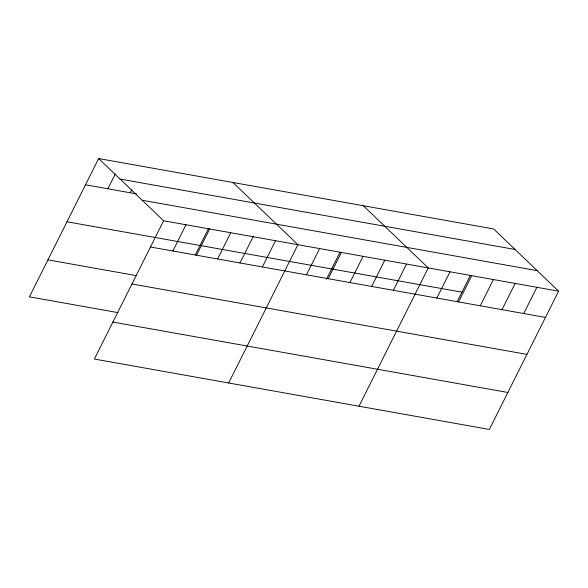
<?xml version="1.0" encoding="UTF-8"?>
<svg xmlns="http://www.w3.org/2000/svg" width="588" height="588" viewBox="0 0 588 588"><rect width="100%" height="100%" fill="white"/><g stroke="black" fill="none" stroke-linecap="round" stroke-linejoin="round"><path stroke-width="0.88" d="M98.644 158.554L163.611 220.765L94.367 359.048L489.356 429.446L558.6 291.17L493.633 228.952L98.644 158.554L29.4 296.83L118.034 312.632M107.883 188.785L115.277 174.026M130.271 192.776L131.91 189.498M172.857 251.002L185.999 224.756M195.238 254.986L208.38 228.747M196.517 255.229L209.74 228.828M217.619 258.977L230.761 232.738M240 262.968L253.141 236.721M262.388 266.959L275.529 240.713M228.666 382.979L297.91 244.704L232.944 182.493M306.495 274.816L319.629 248.577M326.465 279.256L340.084 252.061M328.214 278.69L341.356 252.45M349.941 282.563L363.083 256.317M371.667 286.437L384.809 260.19M393.387 290.303L406.529 264.063M359.011 406.212L428.255 267.937L363.288 205.719M436.84 298.05L449.982 271.81M457.207 301.688L470.429 275.287M458.559 301.923L471.701 275.676M480.286 305.797L493.428 279.55M502.012 309.663L515.154 283.423M523.732 313.536L536.873 287.297M120.084 179.083L515.073 249.481M85.503 184.794L136.534 193.893M142.171 200.236L537.16 270.634M163.611 220.765L558.6 291.17M66.988 221.772L461.977 292.17M150.469 247.011L545.458 317.41M47.915 259.859L136.548 275.662M131.955 283.982L526.944 354.38M112.881 322.077L507.87 392.475"/></g></svg>
